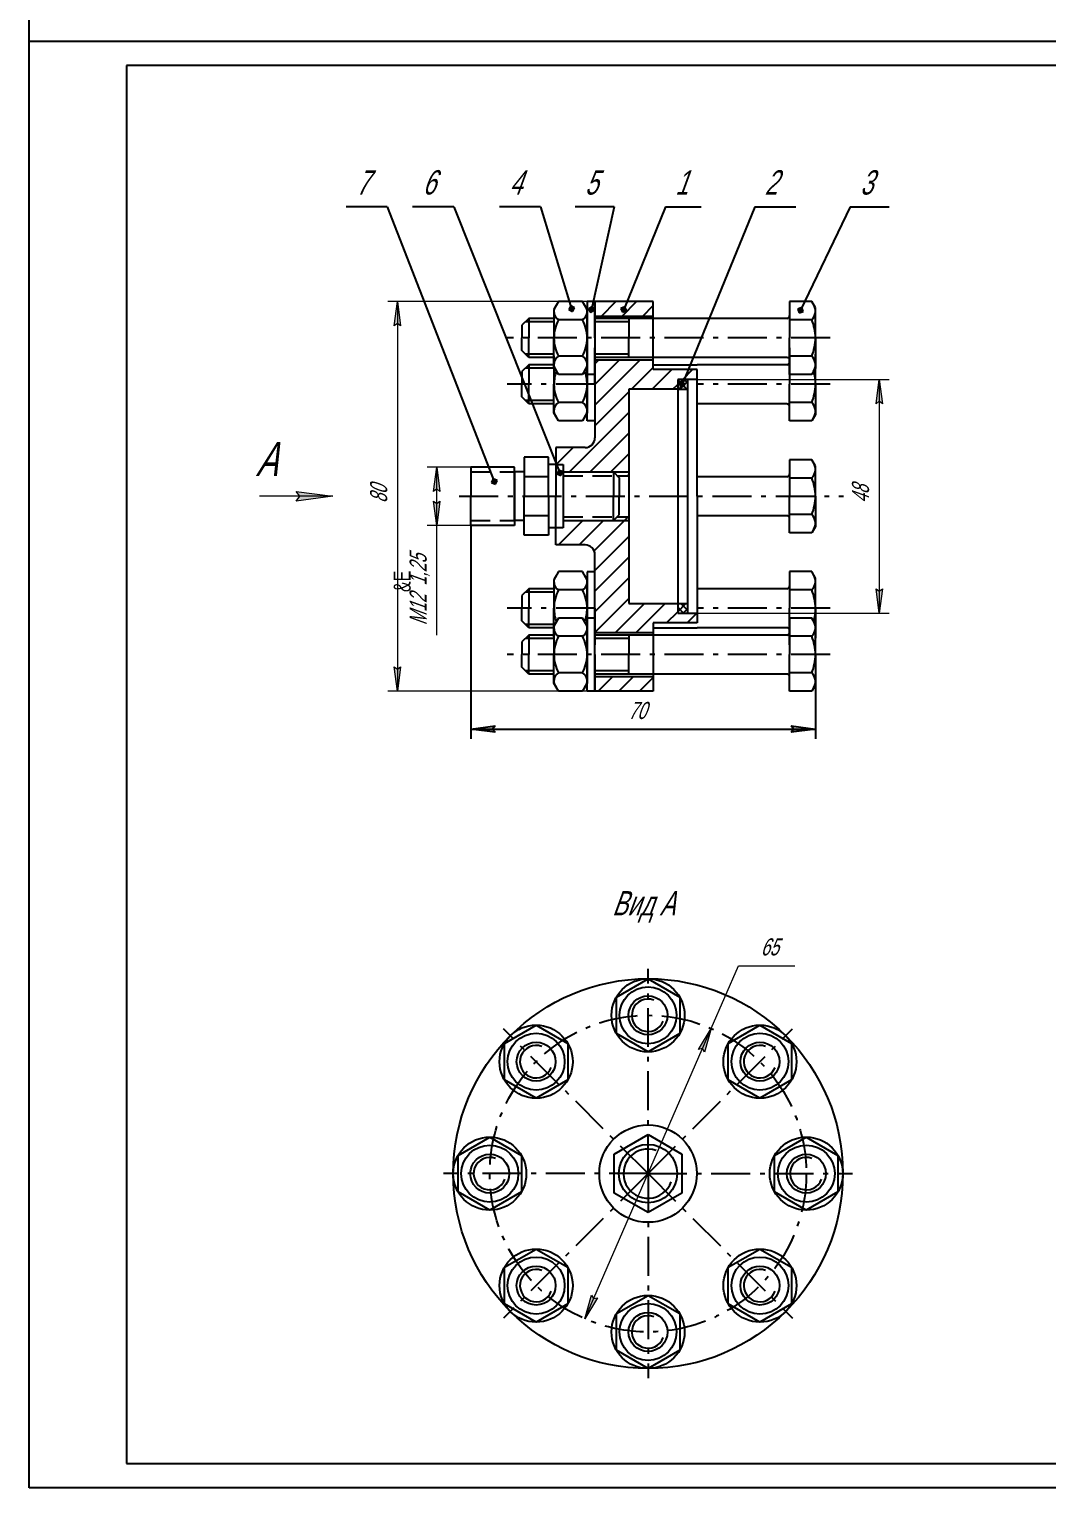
# Model space of a CAD drawing. Extents: x 0 to 841, y 0 to 594.
# Drawn here: x 0 to 209, y 0 to 299.4 of the extents above; entities that cross this region are included whole.
import ezdxf

# ---------------------------------------------------------------- set-up
doc = ezdxf.new("R2010")
doc.units = 0
doc.header["$MEASUREMENT"] = 0
for name, pattern in [('K5LT32768', [0]), ('K5LT_AXLED', [13, 8, -2, 1, -2]), ('K5LT_BASIC', [0]), ('K5LT_DASHED', [6, 4, -2]), ('K5LT_THIN', [0])]:
    doc.linetypes.add(name, pattern=pattern)
doc.layers.add('LAYER0VIEW0', color=7, linetype='Continuous')
doc.styles.add('K5_DIMSTYLE', font='win_eskd.shx', dxfattribs={"width": 0.7, "oblique": 15, "bigfont": 'b_eskd.shx'})
doc.styles.add('K5_TEXTSTYLE', font='win_eskd.shx', dxfattribs={"width": 0.7, "oblique": 15, "bigfont": 'b_eskd.shx'})
doc.styles.get("Standard").update_dxf_attribs({"font": 'cad2win.shx', "width": 0.8, "oblique": 15})
doc.dimstyles.new('K5_DIMSTYLE22', dxfattribs={"dimtxt": 3.5, "dimasz": 1, "dimexe": 2, "dimexo": 0, "dimgap": 1, "dimtad": 1, "dimtxsty": 'K5_DIMSTYLE', "dimblk1": 'K5_OUTSIDE', "dimblk2": 'K5_OUTSIDE', "dimsah": 1, "dimcen": 5, "dimdle": 5, "dimclrd": 7, "dimclre": 7, "dimclrt": 7, "dimadec": 0, "dimazin": 0, "dimtfac": 0.666, "dimtdec": 4, "dimtmove": 0, "dimatfit": 3, "dimfxl": 0, "dimtvp": 1, "dimtolj": 1, "dimtzin": 0, "dimarcsym": 0})

# ---------------------------------------------------------------- blocks, each defined once
blk = doc.blocks.new('*U93')
at = {"layer": 'LAYER0VIEW0', "color": 7, "linetype": 'K5LT_AXLED'}
for q in [(0, 42.01), (-42.01, 0), (0, -42.01), (42.01, 0)]:
    blk.add_line((0, 0), q, dxfattribs=at)
blk = doc.blocks.new('*U94')
at = {"layer": 'LAYER0VIEW0', "color": 7, "linetype": 'K5LT_AXLED'}
for q in [(-29.7, 29.7), (29.7, 29.7), (-29.7, -29.7), (29.7, -29.7)]:
    blk.add_line((0, 0), q, dxfattribs=at)
blk = doc.blocks.new('*D97')
at = {"layer": 'LAYER0VIEW0'}
for points in [[(0, 0), (5, 0.66), (4.5, 0)], [(5, -0.66), (4.5, 0), (0, 0)], [(70.8, 0), (65.8, 0.66), (66.3, 0)], [(65.8, -0.66), (70.8, 0), (66.3, 0)]]:
    blk.add_hatch(color=7, dxfattribs=at).paths.add_polyline_path(points)
at = {"layer": 'LAYER0VIEW0', "color": 7, "linetype": 'K5LT_THIN'}
for p, q in [((0, 41.79), (0, -2)), ((70.8, 15.29), (70.8, -2)), ((0, 0), (70.8, 0))]:
    blk.add_line(p, q, dxfattribs=at)
at = {"layer": 'LAYER0VIEW0', "color": 7, "linetype": 'K5LT32768'}
for p, q in [((0, 0), (5, 0.66)), ((5, -0.66), (0, 0)), ((5, 0.66), (4.5, 0)), ((4.5, 0), (5, -0.66)), ((66.3, 0), (65.8, 0.66)), ((65.8, 0.66), (70.8, 0)), ((70.8, 0), (65.8, -0.66)), ((65.8, -0.66), (66.3, 0))]:
    blk.add_line(p, q, dxfattribs=at)
at = {"layer": 'LAYER0VIEW0', "color": 7, "style": 'K5_TEXTSTYLE', "oblique": 20, "width": 0.7}
blk.add_text('70', height=3.5, dxfattribs=at).set_placement((32.34, 2.07))
blk = doc.blocks.new('K5_OUTSIDE')
for points in [[(0, 0), (-5, 0.66), (-4.5, 0)], [(-5, -0.66), (0, 0), (-4.5, 0)]]:
    blk.add_hatch(color=7).paths.add_polyline_path(points)
at = {"color": 7, "linetype": 'K5LT_THIN'}
for p, q in [((0, 0), (-7, 0)), ((0, 0), (-5, 0.66)), ((-5, 0.66), (-4.5, 0)), ((-4.5, 0), (-5, -0.66)), ((-5, -0.66), (0, 0))]:
    blk.add_line(p, q, dxfattribs=at)
blk = doc.blocks.new('*L102')
at = {"layer": 'LAYER0VIEW0', "color": 7, "linetype": 'K5LT_THIN'}
for p, q in [((-21.87, 56.1), (-30.3, 56.1)), ((-21.87, 56.1), (0.11, -0.28)), ((-0.11, 0.28), (-0.45, -0.5)), ((0, 0), (-0.17, -0.39)), ((0, 0), (-0.11, 0.28)), ((0.67, -0.06), (-0.11, 0.28)), ((-0.45, -0.5), (0.33, -0.84)), ((-0.17, -0.39), (0.22, -0.56)), ((0.39, -0.17), (0, 0)), ((0.22, -0.56), (0.39, -0.17)), ((0.33, -0.84), (0.67, -0.06))]:
    blk.add_line(p, q, dxfattribs=at)
at = {"layer": 'LAYER0VIEW0', "color": 7, "style": 'K5_TEXTSTYLE', "oblique": 20, "width": 0.7}
blk.add_text('7', height=5, dxfattribs=at).set_placement((-28.3, 58.64))
blk = doc.blocks.new('*L103')
at = {"layer": 'LAYER0VIEW0', "color": 7, "linetype": 'K5LT_THIN'}
for p, q in [((-21.68, 54.32), (-30.11, 54.32)), ((-21.68, 54.32), (0.11, -0.28)), ((-0.11, 0.28), (-0.45, -0.5)), ((0, 0), (-0.17, -0.39)), ((0, 0), (-0.11, 0.28)), ((0.67, -0.06), (-0.11, 0.28)), ((0.39, -0.17), (0, 0)), ((-0.45, -0.5), (0.33, -0.84)), ((-0.17, -0.39), (0.22, -0.56)), ((0.22, -0.56), (0.39, -0.17)), ((0.33, -0.84), (0.67, -0.06))]:
    blk.add_line(p, q, dxfattribs=at)
at = {"layer": 'LAYER0VIEW0', "color": 7, "style": 'K5_TEXTSTYLE', "oblique": 20, "width": 0.7}
blk.add_text('6', height=5, dxfattribs=at).set_placement((-28.11, 56.86))
blk = doc.blocks.new('*L104')
at = {"layer": 'LAYER0VIEW0', "color": 7, "linetype": 'K5LT_THIN'}
for p, q in [((-6.31, 20.61), (-14.74, 20.61)), ((-6.31, 20.61), (0.09, -0.29)), ((-0.09, 0.29), (-0.49, -0.46)), ((0, 0), (-0.2, -0.37)), ((0, 0), (-0.09, 0.29)), ((0.66, -0.11), (-0.09, 0.29)), ((0.37, -0.2), (0, 0)), ((-0.49, -0.46), (0.26, -0.86)), ((-0.2, -0.37), (0.18, -0.57)), ((0.18, -0.57), (0.37, -0.2)), ((0.26, -0.86), (0.66, -0.11))]:
    blk.add_line(p, q, dxfattribs=at)
at = {"layer": 'LAYER0VIEW0', "color": 7, "style": 'K5_TEXTSTYLE', "oblique": 20, "width": 0.7}
blk.add_text('4', height=5, dxfattribs=at).set_placement((-12.74, 23.15))
blk = doc.blocks.new('*L105')
at = {"layer": 'LAYER0VIEW0', "color": 7, "linetype": 'K5LT_THIN'}
for p, q in [((4.61, 20.77), (-3.42, 20.77)), ((4.61, 20.77), (-0.06, -0.29)), ((0.06, 0.29), (-0.65, -0.16)), ((0, 0), (-0.36, -0.23)), ((0, 0), (0.06, 0.29)), ((0.52, -0.42), (0.06, 0.29)), ((-0.65, -0.16), (-0.19, -0.88)), ((-0.36, -0.23), (-0.13, -0.59)), ((-0.19, -0.88), (0.52, -0.42)), ((-0.13, -0.59), (0.23, -0.36)), ((0.23, -0.36), (0, 0))]:
    blk.add_line(p, q, dxfattribs=at)
at = {"layer": 'LAYER0VIEW0', "color": 7, "style": 'K5_TEXTSTYLE', "oblique": 20, "width": 0.7}
blk.add_text('5', height=5, dxfattribs=at).set_placement((-1.42, 23.3))
blk = doc.blocks.new('*L106')
at = {"layer": 'LAYER0VIEW0', "color": 7, "linetype": 'K5LT_THIN'}
for p, q in [((8.45, 20.78), (-0.11, -0.28)), ((8.45, 20.78), (15.81, 20.78)), ((0.11, 0.28), (-0.67, -0.05)), ((0, 0), (-0.39, -0.16)), ((0, 0), (0.11, 0.28)), ((0.16, -0.39), (0, 0)), ((0.44, -0.5), (0.11, 0.28)), ((-0.67, -0.05), (-0.34, -0.83)), ((-0.39, -0.16), (-0.23, -0.56)), ((-0.34, -0.83), (0.44, -0.5)), ((-0.23, -0.56), (0.16, -0.39))]:
    blk.add_line(p, q, dxfattribs=at)
at = {"layer": 'LAYER0VIEW0', "color": 7, "style": 'K5_TEXTSTYLE', "oblique": 20, "width": 0.7}
blk.add_text('1', height=5, dxfattribs=at).set_placement((10.45, 23.32))
blk = doc.blocks.new('*L107')
at = {"layer": 'LAYER0VIEW0', "color": 7, "linetype": 'K5LT_THIN'}
for p, q in [((14.82, 36.18), (-0.11, -0.28)), ((14.82, 36.18), (23.24, 36.18)), ((0.11, 0.28), (-0.67, -0.05)), ((0, 0), (-0.39, -0.16)), ((0, 0), (0.11, 0.28)), ((0.16, -0.39), (0, 0)), ((0.44, -0.51), (0.11, 0.28)), ((-0.67, -0.05), (-0.34, -0.83)), ((-0.39, -0.16), (-0.23, -0.56)), ((-0.34, -0.83), (0.44, -0.51)), ((-0.23, -0.56), (0.16, -0.39))]:
    blk.add_line(p, q, dxfattribs=at)
at = {"layer": 'LAYER0VIEW0', "color": 7, "style": 'K5_TEXTSTYLE', "oblique": 20, "width": 0.7}
blk.add_text('2', height=5, dxfattribs=at).set_placement((16.82, 38.71))
blk = doc.blocks.new('*L108')
at = {"layer": 'LAYER0VIEW0', "color": 7, "linetype": 'K5LT_THIN'}
for p, q in [((10.08, 20.95), (-0.13, -0.27)), ((10.08, 20.95), (18.11, 20.95)), ((0.13, 0.27), (-0.67, -0.01)), ((0, 0), (-0.4, -0.14)), ((0, 0), (0.13, 0.27)), ((0.41, -0.53), (0.13, 0.27)), ((-0.67, -0.01), (-0.39, -0.81)), ((-0.4, -0.14), (-0.26, -0.54)), ((-0.39, -0.81), (0.41, -0.53)), ((-0.26, -0.54), (0.14, -0.4)), ((0.14, -0.4), (0, 0))]:
    blk.add_line(p, q, dxfattribs=at)
at = {"layer": 'LAYER0VIEW0', "color": 7, "style": 'K5_TEXTSTYLE', "oblique": 20, "width": 0.7}
blk.add_text('3', height=5, dxfattribs=at).set_placement((12.08, 23.49))
blk = doc.blocks.new('*U153')
at = {"layer": 'LAYER0VIEW0', "color": 5, "linetype": 'K5LT_BASIC'}
for p, q in [((-3.77, 7.51), (-8.3, 7.51)), ((-8.3, 7.51), (-8.3, 0)), ((-3, 6.18), (-3.77, 7.51)), ((-3, 0), (-3, 6.18)), ((-61.9, 4), (-63.3, 2.6)), ((-61.9, 4), (-61.9, 0)), ((-56.7, 4), (-61.9, 4)), ((-8.9, 4), (-48.3, 4)), ((-41.3, 4), (-41.3, 0)), ((-3.77, 3.75), (-8.3, 3.75)), ((-63.3, 2.6), (-63.3, 0)), ((-63.3, -2.6), (-63.3, 0)), ((-61.9, -4), (-61.9, 0)), ((-41.3, -4), (-41.3, 0)), ((-8.3, -7.51), (-8.3, 0)), ((-3, 0), (-3, -6.18)), ((-61.9, -4), (-63.3, -2.6)), ((-56.7, -4), (-61.9, -4)), ((-8.9, -4), (-48.3, -4)), ((-3.77, -3.75), (-8.3, -3.75)), ((-3.77, -7.51), (-8.3, -7.51)), ((-3, -6.18), (-3.77, -7.51))]:
    blk.add_line(p, q, dxfattribs=at)
at = {"layer": 'LAYER0VIEW0', "color": 7, "linetype": 'K5LT_THIN'}
for p, q in [((-56.7, 3.32), (-62.58, 3.32)), ((-41.3, 3.32), (-48.3, 3.32)), ((-56.7, -3.32), (-62.58, -3.32)), ((-41.3, -3.32), (-48.3, -3.32))]:
    blk.add_line(p, q, dxfattribs=at)
at = {"layer": 'LAYER0VIEW0', "color": 7, "linetype": 'K5LT_AXLED'}
blk.add_line((0, 0), (-66.3, 0), dxfattribs=at)
at = {"layer": 'LAYER0VIEW0', "color": 5, "linetype": 'K5LT_BASIC'}
for centre, radius, start, end in [((-5.43, 5.53), 2.43, 313.0482, 32.769), ((-8.9, 4.6), 0.6, 270, 0), ((-12.55, 0), 9.55, 0, 23.1373), ((-12.55, 0), 9.55, 336.8627, 0), ((-8.9, -4.6), 0.6, 0, 90), ((-5.43, -5.53), 2.43, 327.231, 46.9518)]:
    blk.add_arc(centre, radius, start, end, dxfattribs=at)
blk = doc.blocks.new('*U154')
at = {"layer": 'LAYER0VIEW0', "color": 5, "linetype": 'K5LT_BASIC'}
for p, q in [((0, 7.5), (-1.6, 7.5)), ((-1.6, 7.5), (-1.6, 0)), ((0, 0), (0, 7.5)), ((-1.6, -7.5), (-1.6, 0)), ((0, 0), (0, -7.5)), ((0, -7.5), (-1.6, -7.5))]:
    blk.add_line(p, q, dxfattribs=at)
blk = doc.blocks.new('*U155')
at = {"layer": 'LAYER0VIEW0', "color": 5, "linetype": 'K5LT_BASIC'}
for p, q in [((-5.84, 7.51), (-6.8, 5.85)), ((-0.96, 7.51), (-5.84, 7.51)), ((0, 5.85), (-0.96, 7.51)), ((-6.8, 5.85), (-6.8, 0)), ((-0.96, 3.75), (-5.84, 3.75)), ((0, 0), (0, 5.85)), ((0, 0), (0, -5.85)), ((-6.8, -5.85), (-6.8, 0)), ((-5.84, -7.51), (-6.8, -5.85)), ((-0.96, -3.75), (-5.84, -3.75)), ((0, -5.85), (-0.96, -7.51)), ((-0.96, -7.51), (-5.84, -7.51))]:
    blk.add_line(p, q, dxfattribs=at)
for centre, radius, start, end in [((-4.92, 5.41), 1.89, 137.7836, 240.7756), ((-1.88, 5.41), 1.89, 299.2244, 42.2164), ((1.04, 0), 7.84, 151.4211, 180), ((-7.84, 0), 7.84, 0, 28.5789), ((1.04, 0), 7.84, 180, 208.5789), ((-7.84, 0), 7.84, 331.4211, 0), ((-4.92, -5.41), 1.89, 119.2244, 222.2164), ((-1.88, -5.41), 1.89, 317.7836, 60.7756)]:
    blk.add_arc(centre, radius, start, end, dxfattribs=at)
blk = doc.blocks.new('*U156')
at = {"layer": 'LAYER0VIEW0', "color": 5, "linetype": 'K5LT_BASIC'}
for p, q in [((0, 0), (6.5, 3.75)), ((6.5, 3.75), (13, 0)), ((0, -7.51), (0, 0)), ((13, 0), (13, -7.51)), ((6.5, -11.26), (0, -7.51)), ((13, -7.51), (6.5, -11.26))]:
    blk.add_line(p, q, dxfattribs=at)
blk.add_circle((6.5, -3.75), 5.85, dxfattribs=at)
blk = doc.blocks.new('*U157')
at = {"layer": 'LAYER0VIEW0', "color": 5, "linetype": 'K5LT_BASIC'}
blk.add_circle((0, 0), 4, dxfattribs=at)
at = {"layer": 'LAYER0VIEW0', "color": 7, "linetype": 'K5LT_THIN'}
blk.add_arc((0, 0), 3.33, 69.3968, 339.3968, dxfattribs=at)
blk = doc.blocks.new('*U158')
at = {"layer": 'LAYER0VIEW0', "color": 5, "linetype": 'K5LT_BASIC'}
for p, q in [((0, 0), (6.5, 3.75)), ((6.5, 3.75), (13, 0)), ((0, -7.51), (0, 0)), ((13, 0), (13, -7.51)), ((6.5, -11.26), (0, -7.51)), ((13, -7.51), (6.5, -11.26))]:
    blk.add_line(p, q, dxfattribs=at)
blk.add_circle((6.5, -3.75), 5.85, dxfattribs=at)
blk = doc.blocks.new('*U159')
at = {"layer": 'LAYER0VIEW0', "color": 5, "linetype": 'K5LT_BASIC'}
blk.add_circle((0, 0), 4, dxfattribs=at)
at = {"layer": 'LAYER0VIEW0', "color": 7, "linetype": 'K5LT_THIN'}
blk.add_arc((0, 0), 3.33, 69.3968, 339.3968, dxfattribs=at)
blk = doc.blocks.new('*U160')
at = {"layer": 'LAYER0VIEW0', "color": 5, "linetype": 'K5LT_BASIC'}
for p, q in [((0, 0), (6.5, 3.75)), ((6.5, 3.75), (13, 0)), ((0, -7.51), (0, 0)), ((13, 0), (13, -7.51)), ((6.5, -11.26), (0, -7.51)), ((13, -7.51), (6.5, -11.26))]:
    blk.add_line(p, q, dxfattribs=at)
blk.add_circle((6.5, -3.75), 5.85, dxfattribs=at)
blk = doc.blocks.new('*U161')
at = {"layer": 'LAYER0VIEW0', "color": 5, "linetype": 'K5LT_BASIC'}
blk.add_circle((0, 0), 4, dxfattribs=at)
at = {"layer": 'LAYER0VIEW0', "color": 7, "linetype": 'K5LT_THIN'}
blk.add_arc((0, 0), 3.33, 69.3968, 339.3968, dxfattribs=at)
blk = doc.blocks.new('*U162')
at = {"layer": 'LAYER0VIEW0', "color": 5, "linetype": 'K5LT_BASIC'}
for p, q in [((0, 0), (6.5, 3.75)), ((6.5, 3.75), (13, 0)), ((0, -7.51), (0, 0)), ((13, 0), (13, -7.51)), ((6.5, -11.26), (0, -7.51)), ((13, -7.51), (6.5, -11.26))]:
    blk.add_line(p, q, dxfattribs=at)
blk.add_circle((6.5, -3.75), 5.85, dxfattribs=at)
blk = doc.blocks.new('*U163')
at = {"layer": 'LAYER0VIEW0', "color": 5, "linetype": 'K5LT_BASIC'}
blk.add_circle((0, 0), 4, dxfattribs=at)
at = {"layer": 'LAYER0VIEW0', "color": 7, "linetype": 'K5LT_THIN'}
blk.add_arc((0, 0), 3.33, 69.3968, 339.3968, dxfattribs=at)
blk = doc.blocks.new('*U164')
at = {"layer": 'LAYER0VIEW0', "color": 5, "linetype": 'K5LT_BASIC'}
for p, q in [((0, 0), (6.5, 3.75)), ((6.5, 3.75), (13, 0)), ((0, -7.51), (0, 0)), ((13, 0), (13, -7.51)), ((6.5, -11.26), (0, -7.51)), ((13, -7.51), (6.5, -11.26))]:
    blk.add_line(p, q, dxfattribs=at)
blk.add_circle((6.5, -3.75), 5.85, dxfattribs=at)
blk = doc.blocks.new('*U165')
at = {"layer": 'LAYER0VIEW0', "color": 5, "linetype": 'K5LT_BASIC'}
blk.add_circle((0, 0), 4, dxfattribs=at)
at = {"layer": 'LAYER0VIEW0', "color": 7, "linetype": 'K5LT_THIN'}
blk.add_arc((0, 0), 3.33, 69.3968, 339.3968, dxfattribs=at)
blk = doc.blocks.new('*U166')
at = {"layer": 'LAYER0VIEW0', "color": 5, "linetype": 'K5LT_BASIC'}
for p, q in [((0, 0), (6.5, 3.75)), ((6.5, 3.75), (13, 0)), ((0, -7.51), (0, 0)), ((13, 0), (13, -7.51)), ((6.5, -11.26), (0, -7.51)), ((13, -7.51), (6.5, -11.26))]:
    blk.add_line(p, q, dxfattribs=at)
blk.add_circle((6.5, -3.75), 5.85, dxfattribs=at)
blk = doc.blocks.new('*U167')
at = {"layer": 'LAYER0VIEW0', "color": 5, "linetype": 'K5LT_BASIC'}
blk.add_circle((0, 0), 4, dxfattribs=at)
at = {"layer": 'LAYER0VIEW0', "color": 7, "linetype": 'K5LT_THIN'}
blk.add_arc((0, 0), 3.33, 69.3968, 339.3968, dxfattribs=at)
blk = doc.blocks.new('*U168')
at = {"layer": 'LAYER0VIEW0', "color": 5, "linetype": 'K5LT_BASIC'}
for p, q in [((0, 0), (6.5, 3.75)), ((6.5, 3.75), (13, 0)), ((0, -7.51), (0, 0)), ((13, 0), (13, -7.51)), ((6.5, -11.26), (0, -7.51)), ((13, -7.51), (6.5, -11.26))]:
    blk.add_line(p, q, dxfattribs=at)
blk.add_circle((6.5, -3.75), 5.85, dxfattribs=at)
blk = doc.blocks.new('*U169')
at = {"layer": 'LAYER0VIEW0', "color": 5, "linetype": 'K5LT_BASIC'}
blk.add_circle((0, 0), 4, dxfattribs=at)
at = {"layer": 'LAYER0VIEW0', "color": 7, "linetype": 'K5LT_THIN'}
blk.add_arc((0, 0), 3.33, 69.3968, 339.3968, dxfattribs=at)
blk = doc.blocks.new('*U170')
at = {"layer": 'LAYER0VIEW0', "color": 5, "linetype": 'K5LT_BASIC'}
for p, q in [((0, 0), (6.5, 3.75)), ((6.5, 3.75), (13, 0)), ((0, -7.51), (0, 0)), ((13, 0), (13, -7.51)), ((6.5, -11.26), (0, -7.51)), ((13, -7.51), (6.5, -11.26))]:
    blk.add_line(p, q, dxfattribs=at)
blk.add_circle((6.5, -3.75), 5.85, dxfattribs=at)
blk = doc.blocks.new('*U171')
at = {"layer": 'LAYER0VIEW0', "color": 5, "linetype": 'K5LT_BASIC'}
blk.add_circle((0, 0), 4, dxfattribs=at)
at = {"layer": 'LAYER0VIEW0', "color": 7, "linetype": 'K5LT_THIN'}
blk.add_arc((0, 0), 3.33, 69.3968, 339.3968, dxfattribs=at)
blk = doc.blocks.new('*U172')
at = {"layer": 'LAYER0VIEW0', "color": 5, "linetype": 'K5LT_BASIC'}
for p, q in [((-3.77, 7.51), (-8.3, 7.51)), ((-8.3, 7.51), (-8.3, 0)), ((-3, 6.18), (-3.77, 7.51)), ((-3, 0), (-3, 6.18)), ((-61.9, 4), (-63.3, 2.6)), ((-61.9, 4), (-61.9, 0)), ((-56.7, 4), (-61.9, 4)), ((-8.9, 4), (-48.3, 4)), ((-41.3, 4), (-41.3, 0)), ((-3.77, 3.75), (-8.3, 3.75)), ((-63.3, 2.6), (-63.3, 0)), ((-63.3, -2.6), (-63.3, 0)), ((-61.9, -4), (-61.9, 0)), ((-41.3, -4), (-41.3, 0)), ((-8.3, -7.51), (-8.3, 0)), ((-3, 0), (-3, -6.18)), ((-61.9, -4), (-63.3, -2.6)), ((-56.7, -4), (-61.9, -4)), ((-8.9, -4), (-48.3, -4)), ((-3.77, -3.75), (-8.3, -3.75)), ((-3.77, -7.51), (-8.3, -7.51)), ((-3, -6.18), (-3.77, -7.51))]:
    blk.add_line(p, q, dxfattribs=at)
at = {"layer": 'LAYER0VIEW0', "color": 7, "linetype": 'K5LT_THIN'}
for p, q in [((-56.7, 3.32), (-62.58, 3.32)), ((-41.3, 3.32), (-48.3, 3.32)), ((-56.7, -3.32), (-62.58, -3.32)), ((-41.3, -3.32), (-48.3, -3.32))]:
    blk.add_line(p, q, dxfattribs=at)
at = {"layer": 'LAYER0VIEW0', "color": 7, "linetype": 'K5LT_AXLED'}
blk.add_line((0, 0), (-66.3, 0), dxfattribs=at)
at = {"layer": 'LAYER0VIEW0', "color": 5, "linetype": 'K5LT_BASIC'}
for centre, radius, start, end in [((-5.43, 5.53), 2.43, 313.0482, 32.769), ((-8.9, 4.6), 0.6, 270, 0), ((-12.55, 0), 9.55, 0, 23.1373), ((-12.55, 0), 9.55, 336.8627, 0), ((-8.9, -4.6), 0.6, 0, 90), ((-5.43, -5.53), 2.43, 327.231, 46.9518)]:
    blk.add_arc(centre, radius, start, end, dxfattribs=at)
blk = doc.blocks.new('*U173')
at = {"layer": 'LAYER0VIEW0', "color": 5, "linetype": 'K5LT_BASIC'}
for p, q in [((-5.84, 7.51), (-6.8, 5.85)), ((-0.96, 7.51), (-5.84, 7.51)), ((0, 5.85), (-0.96, 7.51)), ((-6.8, 5.85), (-6.8, 0)), ((-0.96, 3.75), (-5.84, 3.75)), ((0, 0), (0, 5.85)), ((0, 0), (0, -5.85)), ((-6.8, -5.85), (-6.8, 0)), ((-5.84, -7.51), (-6.8, -5.85)), ((-0.96, -3.75), (-5.84, -3.75)), ((0, -5.85), (-0.96, -7.51)), ((-0.96, -7.51), (-5.84, -7.51))]:
    blk.add_line(p, q, dxfattribs=at)
for centre, radius, start, end in [((-4.92, 5.41), 1.89, 137.7836, 240.7756), ((-1.88, 5.41), 1.89, 299.2244, 42.2164), ((1.04, 0), 7.84, 151.4211, 180), ((-7.84, 0), 7.84, 0, 28.5789), ((1.04, 0), 7.84, 180, 208.5789), ((-7.84, 0), 7.84, 331.4211, 0), ((-4.92, -5.41), 1.89, 119.2244, 222.2164), ((-1.88, -5.41), 1.89, 317.7836, 60.7756)]:
    blk.add_arc(centre, radius, start, end, dxfattribs=at)
blk = doc.blocks.new('*U174')
at = {"layer": 'LAYER0VIEW0', "color": 5, "linetype": 'K5LT_BASIC'}
for p, q in [((0, 7.5), (-1.6, 7.5)), ((-1.6, 7.5), (-1.6, 0)), ((0, 0), (0, 7.5)), ((-1.6, -7.5), (-1.6, 0)), ((0, 0), (0, -7.5)), ((0, -7.5), (-1.6, -7.5))]:
    blk.add_line(p, q, dxfattribs=at)
blk = doc.blocks.new('*U175')
at = {"layer": 'LAYER0VIEW0', "color": 5, "linetype": 'K5LT_BASIC'}
for p, q in [((-6.8, 5.85), (-6.8, 0)), ((0, 0), (0, 5.85)), ((0, 0), (0, -5.85)), ((-6.8, -5.85), (-6.8, 0)), ((-5.84, -7.51), (-6.8, -5.85)), ((-0.96, -3.75), (-5.84, -3.75)), ((0, -5.85), (-0.96, -7.51)), ((-0.96, -7.51), (-5.84, -7.51))]:
    blk.add_line(p, q, dxfattribs=at)
for centre, radius, start, end in [((1.04, 0), 7.84, 159.2111, 180), ((1.04, 0), 7.84, 180, 208.5789), ((-7.84, 0), 7.84, 331.4211, 0), ((-7.84, 0), 7.84, 0, 20.7889), ((-4.92, -5.41), 1.89, 119.2244, 222.2164), ((-1.88, -5.41), 1.89, 317.7836, 60.7756)]:
    blk.add_arc(centre, radius, start, end, dxfattribs=at)
blk = doc.blocks.new('*U176')
at = {"layer": 'LAYER0VIEW0', "color": 5, "linetype": 'K5LT_BASIC'}
for p, q in [((0, 8), (-1.4, 6.6)), ((-1.4, 6.6), (-1.4, 4)), ((0, 8), (0, 4)), ((5.2, 8), (0, 8)), ((-1.4, 1.4), (-1.4, 4)), ((0, 0), (0, 4)), ((0, 0), (-1.4, 1.4)), ((5.2, 0), (0, 0))]:
    blk.add_line(p, q, dxfattribs=at)
at = {"layer": 'LAYER0VIEW0', "color": 7, "linetype": 'K5LT_THIN'}
for p, q in [((5.2, 7.32), (-0.68, 7.32)), ((5.2, 0.68), (-0.68, 0.68))]:
    blk.add_line(p, q, dxfattribs=at)
at = {"layer": 'LAYER0VIEW0', "color": 7, "linetype": 'K5LT_AXLED'}
blk.add_line((13.6, 4), (-4.4, 4), dxfattribs=at)
blk = doc.blocks.new('*U177')
at = {"layer": 'LAYER0VIEW0', "color": 5, "linetype": 'K5LT_BASIC'}
for p, q in [((-1.6, 7.5), (-1.6, 0)), ((0, 0), (0, 7.5)), ((-1.6, -7.5), (-1.6, 0)), ((0, 0), (0, -7.5)), ((0, -7.5), (-1.6, -7.5))]:
    blk.add_line(p, q, dxfattribs=at)
blk = doc.blocks.new('*U178')
at = {"layer": 'LAYER0VIEW0', "color": 5, "linetype": 'K5LT_BASIC'}
for p, q in [((0, 0), (-1.4, -1.4)), ((0, 0), (0, -4)), ((5.2, 0), (0, 0)), ((-1.4, -1.4), (-1.4, -4)), ((-1.4, -6.6), (-1.4, -4)), ((0, -8), (0, -4)), ((0, -8), (-1.4, -6.6)), ((5.2, -8), (0, -8))]:
    blk.add_line(p, q, dxfattribs=at)
at = {"layer": 'LAYER0VIEW0', "color": 7, "linetype": 'K5LT_THIN'}
for p, q in [((5.2, -0.68), (-0.68, -0.68)), ((5.2, -7.32), (-0.68, -7.32))]:
    blk.add_line(p, q, dxfattribs=at)
at = {"layer": 'LAYER0VIEW0', "color": 7, "linetype": 'K5LT_AXLED'}
blk.add_line((13.6, -4), (-4.4, -4), dxfattribs=at)
blk = doc.blocks.new('*U179')
at = {"layer": 'LAYER0VIEW0', "color": 5, "linetype": 'K5LT_BASIC'}
for p, q in [((-5.84, 7.51), (-6.8, 5.85)), ((-0.96, 7.51), (-5.84, 7.51)), ((0, 5.85), (-0.96, 7.51)), ((-6.8, 5.85), (-6.8, 0)), ((-0.96, 3.75), (-5.84, 3.75)), ((0, 0), (0, 5.85)), ((0, 0), (0, -5.85)), ((-6.8, -5.85), (-6.8, 0))]:
    blk.add_line(p, q, dxfattribs=at)
for centre, radius, start, end in [((-4.92, 5.41), 1.89, 137.7836, 240.7756), ((-1.88, 5.41), 1.89, 299.2244, 42.2164), ((1.04, 0), 7.84, 151.4211, 180), ((-7.84, 0), 7.84, 0, 28.5789), ((1.04, 0), 7.84, 180, 200.7889), ((-7.84, 0), 7.84, 339.2111, 0)]:
    blk.add_arc(centre, radius, start, end, dxfattribs=at)
blk = doc.blocks.new('*U180')
at = {"layer": 'LAYER0VIEW0', "color": 5, "linetype": 'K5LT_BASIC'}
for p, q in [((0, 7.5), (-1.6, 7.5)), ((-1.6, 7.5), (-1.6, 0)), ((0, 0), (0, 7.5)), ((-1.6, -7.5), (-1.6, 0)), ((0, 0), (0, -7.5))]:
    blk.add_line(p, q, dxfattribs=at)
blk = doc.blocks.new('*U181')
at = {"layer": 'LAYER0VIEW0', "color": 5, "linetype": 'K5LT_BASIC'}
blk.add_circle((0, 0), 6, dxfattribs=at)
at = {"layer": 'LAYER0VIEW0', "color": 7, "linetype": 'K5LT_THIN'}
blk.add_arc((0, 0), 5.05, 70.9046, 340.9046, dxfattribs=at)
blk = doc.blocks.new('*U182')
at = {"layer": 'LAYER0VIEW0', "color": 5, "linetype": 'K5LT_BASIC'}
for p, q in [((-0.77, 7.51), (-5.3, 7.51)), ((-5.3, 7.51), (-5.3, 0)), ((0, 6.18), (-0.77, 7.51)), ((0, 0), (0, 6.18)), ((-5.9, 4), (-24.3, 4)), ((-0.77, 3.75), (-5.3, 3.75)), ((-5.3, -7.51), (-5.3, 0)), ((0, 0), (0, -6.18)), ((-5.9, -4), (-24.3, -4)), ((-0.77, -3.75), (-5.3, -3.75)), ((-0.77, -7.51), (-5.3, -7.51)), ((0, -6.18), (-0.77, -7.51))]:
    blk.add_line(p, q, dxfattribs=at)
for centre, radius, start, end in [((-2.43, 5.53), 2.43, 313.0482, 32.769), ((-5.9, 4.6), 0.6, 270, 0), ((-9.55, 0), 9.55, 0, 23.1373), ((-9.55, 0), 9.55, 336.8627, 0), ((-5.9, -4.6), 0.6, 0, 90), ((-2.43, -5.53), 2.43, 327.231, 46.9518)]:
    blk.add_arc(centre, radius, start, end, dxfattribs=at)
blk = doc.blocks.new('*U183')
at = {"layer": 'LAYER0VIEW0', "color": 5, "linetype": 'K5LT_BASIC'}
for p, q in [((-8.3, 7.51), (-8.3, 0)), ((-3.38, 6.84), (-3.38, 6.84)), ((-3, 0), (-3, 6.18)), ((-8.9, 4), (-27.3, 4)), ((-8.3, -7.51), (-8.3, 0)), ((-3, 0), (-3, -6.18)), ((-8.9, -4), (-27.3, -4)), ((-3.77, -3.75), (-8.3, -3.75)), ((-3.77, -7.51), (-8.3, -7.51)), ((-3, -6.18), (-3.77, -7.51))]:
    blk.add_line(p, q, dxfattribs=at)
at = {"layer": 'LAYER0VIEW0', "color": 7, "linetype": 'K5LT_AXLED'}
blk.add_line((0, 0), (-27.3, 0), dxfattribs=at)
at = {"layer": 'LAYER0VIEW0', "color": 5, "linetype": 'K5LT_BASIC'}
for centre, radius, start, end in [((-5.43, 5.53), 2.43, 32.7469, 32.769), ((-8.9, 4.6), 0.6, 270, 0), ((-5.43, 5.53), 2.43, 357.5767, 2.4233), ((-12.55, 0), 9.55, 336.8627, 0), ((-12.55, 0), 9.55, 0, 16.2941), ((-8.9, -4.6), 0.6, 0, 90), ((-5.43, -5.53), 2.43, 327.231, 46.9518)]:
    blk.add_arc(centre, radius, start, end, dxfattribs=at)
blk = doc.blocks.new('*U184')
at = {"layer": 'LAYER0VIEW0', "color": 5, "linetype": 'K5LT_BASIC'}
for p, q in [((-3.77, 7.51), (-8.3, 7.51)), ((-8.3, 7.51), (-8.3, 0)), ((-3, 6.18), (-3.77, 7.51)), ((-3, 0), (-3, 6.18)), ((-8.9, 4), (-27.3, 4)), ((-3.77, 3.75), (-8.3, 3.75)), ((-8.3, -7.51), (-8.3, 0)), ((-3, 0), (-3, -6.18)), ((-8.9, -4), (-27.3, -4)), ((-3.38, -6.84), (-3.38, -6.84))]:
    blk.add_line(p, q, dxfattribs=at)
at = {"layer": 'LAYER0VIEW0', "color": 7, "linetype": 'K5LT_AXLED'}
blk.add_line((0, 0), (-27.3, 0), dxfattribs=at)
at = {"layer": 'LAYER0VIEW0', "color": 5, "linetype": 'K5LT_BASIC'}
for centre, radius, start, end in [((-5.43, 5.53), 2.43, 313.0482, 32.769), ((-8.9, 4.6), 0.6, 270, 0), ((-12.55, 0), 9.55, 0, 23.1373), ((-12.55, 0), 9.55, 343.7059, 0), ((-8.9, -4.6), 0.6, 0, 90), ((-5.43, -5.53), 2.43, 357.5767, 2.4233), ((-5.43, -5.53), 2.43, 327.231, 327.2531)]:
    blk.add_arc(centre, radius, start, end, dxfattribs=at)
blk = doc.blocks.new('*S197')
at = {"layer": 'LAYER0VIEW0', "color": 7, "linetype": 'K5LT_THIN'}
for p, q in [((0, 0), (0, 594)), ((841, 0), (0, 0))]:
    blk.add_line(p, q, dxfattribs=at)

msp = doc.modelspace()

# ---------------------------------------------------------------- hatches: boundary and pattern name
at = {"layer": 'LAYER0VIEW0', "lineweight": 0}
for points in [[(75.636, 239.055), (75.636, 243.555), (74.978, 238.555)], [(76.295, 238.555), (75.636, 243.555), (75.636, 239.055)], [(174.591, 223.055), (174.591, 227.555), (173.932, 222.555)], [(175.249, 222.555), (174.591, 227.555), (174.591, 223.055)], [(83.707, 205.055), (83.707, 209.555), (83.048, 204.555)], [(84.365, 204.555), (83.707, 209.555), (83.707, 205.055)], [(62.337, 203.555), (55.587, 203.555), (54.837, 204.542)], [(54.837, 202.567), (62.337, 203.555), (55.587, 203.555)], [(83.707, 197.555), (83.707, 202.055), (83.048, 202.555)], [(83.707, 197.555), (84.365, 202.555), (83.707, 202.055)], [(174.591, 179.555), (174.591, 184.055), (173.932, 184.555)], [(174.591, 179.555), (175.249, 184.555), (174.591, 184.055)], [(75.636, 163.555), (75.636, 168.055), (74.978, 168.555)], [(75.636, 163.555), (76.295, 168.555), (75.636, 168.055)], [(138.289, 90.169), (140.087, 94.294), (137.485, 89.974)], [(138.692, 89.447), (140.087, 94.294), (138.289, 90.169)], [(114.108, 34.711), (115.906, 38.836), (115.503, 39.558)], [(114.108, 34.711), (116.71, 39.031), (115.906, 38.836)]]:
    msp.add_hatch(color=7, dxfattribs=at).paths.add_polyline_path(points)
at = {"layer": 'LAYER0VIEW0'}
h = msp.add_hatch(dxfattribs=at)
h.set_pattern_fill('МЕТАЛЛ', color=256, style=0, pattern_type=0)
h.set_pattern_definition([(45, (0, 0), (-2.12132, 2.12132), [])])
h.paths.add_polyline_path([(116.184, 240.555), (128.184, 240.555), (128.184, 243.555), (116.184, 243.555)])
edge = h.paths.add_edge_path()
edge.add_line((123.184, 225.555), (133.184, 225.555))
edge.add_line((133.184, 225.555), (133.184, 227.555))
edge.add_line((133.184, 227.555), (137.184, 227.555))
edge.add_line((137.184, 227.555), (137.184, 229.555))
edge.add_line((137.184, 229.555), (128.184, 229.555))
edge.add_line((128.184, 229.555), (128.184, 231.555))
edge.add_line((128.184, 231.555), (116.184, 231.555))
edge.add_line((116.184, 231.555), (116.184, 226.536))
edge.add_line((116.184, 226.536), (116.184, 219.036))
edge.add_line((116.184, 219.036), (116.184, 215.555))
edge.add_arc((114.184, 215.555), 2, 270, 360, ccw=False)
edge.add_line((114.184, 213.555), (108.184, 213.555))
edge.add_line((108.184, 213.555), (108.184, 210.055))
edge.add_line((108.184, 210.055), (109.684, 210.055))
edge.add_line((109.684, 210.055), (109.684, 208.555))
edge.add_line((109.684, 208.555), (119.984, 208.555))
edge.add_line((119.984, 208.555), (120.794, 207.745))
edge.add_line((120.794, 207.745), (123.184, 207.745))
edge.add_line((123.184, 207.745), (123.184, 225.555))
edge = h.paths.add_edge_path()
edge.add_arc((114.184, 191.555), 2, 360, 450, ccw=False)
edge.add_line((116.184, 191.555), (116.184, 188.074))
edge.add_line((116.184, 188.074), (116.184, 180.574))
edge.add_line((116.184, 180.574), (116.184, 178.555))
edge.add_line((116.184, 178.555), (116.184, 175.555))
edge.add_line((116.184, 175.555), (128.184, 175.555))
edge.add_line((128.184, 175.555), (128.184, 177.555))
edge.add_line((128.184, 177.555), (137.184, 177.555))
edge.add_line((137.184, 177.555), (137.184, 179.555))
edge.add_line((137.184, 179.555), (133.184, 179.555))
edge.add_line((133.184, 179.555), (133.184, 181.555))
edge.add_line((133.184, 181.555), (123.184, 181.555))
edge.add_line((123.184, 181.555), (123.184, 199.365))
edge.add_line((123.184, 199.365), (120.794, 199.365))
edge.add_line((120.794, 199.365), (119.984, 198.555))
edge.add_line((119.984, 198.555), (109.684, 198.555))
edge.add_line((109.684, 198.555), (109.684, 197.055))
edge.add_line((109.684, 197.055), (108.184, 197.055))
edge.add_line((108.184, 197.055), (108.184, 193.555))
edge.add_line((108.184, 193.555), (114.184, 193.555))
h.paths.add_polyline_path([(116.184, 163.555), (128.184, 163.555), (128.184, 166.555), (116.184, 166.555)])
h = msp.add_hatch(dxfattribs=at)
h.set_pattern_fill('НЕМЕТАЛЛ', color=256, style=0, pattern_type=0)
h.set_pattern_definition([(45, (0, 0), (-0.7071068, 0.7071068), []), (135, (0, 0), (-0.7071068, -0.7071068), [])])
h.paths.add_polyline_path([(133.184, 225.555), (135.184, 225.555), (135.184, 227.555), (133.184, 227.555)])
h.paths.add_polyline_path([(133.184, 181.555), (133.184, 179.555), (135.184, 179.555), (135.184, 181.555)])

# ---------------------------------------------------------------- linework, layer by layer
at = {"layer": 'LAYER0VIEW0', "color": 7, "linetype": 'K5LT_THIN'}
msp.add_line((0, 297), (841, 297), dxfattribs=at)
at = {"layer": 'LAYER0VIEW0', "color": 5, "linetype": 'K5LT_BASIC'}
for p, q in [((20, 292), (20, 5)), ((415.5, 292), (20, 292)), ((128.184, 243.555), (116.184, 243.555)), ((116.184, 243.555), (116.184, 215.555)), ((128.184, 229.555), (128.184, 243.555)), ((116.184, 240.555), (128.184, 240.555)), ((116.184, 231.555), (128.184, 231.555)), ((128.184, 230.536), (137.184, 230.536)), ((137.184, 229.555), (128.184, 229.555)), ((137.184, 203.555), (137.184, 229.555)), ((133.184, 225.555), (123.184, 225.555)), ((123.184, 225.555), (123.184, 181.555)), ((137.184, 227.555), (133.184, 227.555)), ((133.184, 227.555), (133.184, 179.555)), ((133.184, 225.555), (135.184, 225.555)), ((135.184, 227.555), (135.184, 179.555)), ((114.184, 213.555), (108.184, 213.555)), ((108.184, 213.555), (108.184, 203.555)), ((106.684, 211.555), (101.684, 211.555)), ((101.684, 211.555), (101.684, 203.555)), ((106.684, 210.055), (106.684, 211.555)), ((108.184, 210.055), (106.684, 210.055)), ((106.684, 203.555), (106.684, 210.055)), ((108.184, 210.055), (109.684, 210.055)), ((109.684, 210.055), (109.684, 197.055)), ((99.684, 209.555), (90.684, 209.555)), ((90.684, 209.555), (90.684, 203.555)), ((99.684, 203.555), (99.684, 209.555)), ((101.684, 208.555), (99.684, 208.555)), ((99.684, 208.555), (99.684, 203.555)), ((106.684, 207.555), (101.684, 207.555)), ((109.684, 208.555), (119.984, 208.555)), ((119.984, 208.555), (121.184, 207.355)), ((119.984, 208.555), (119.984, 203.555)), ((120.794, 207.745), (123.184, 207.745)), ((121.184, 207.355), (121.184, 203.555)), ((90.684, 197.555), (90.684, 203.555)), ((99.684, 198.555), (99.684, 203.555)), ((99.684, 203.555), (99.684, 197.555)), ((101.684, 195.555), (101.684, 203.555)), ((106.684, 203.555), (106.684, 197.055)), ((108.184, 193.555), (108.184, 203.555)), ((119.984, 198.555), (119.984, 203.555)), ((121.184, 199.755), (121.184, 203.555)), ((137.184, 203.555), (137.184, 177.555)), ((101.684, 198.555), (99.684, 198.555)), ((106.684, 199.555), (101.684, 199.555)), ((109.684, 198.555), (119.984, 198.555)), ((119.984, 198.555), (121.184, 199.755)), ((120.794, 199.365), (123.184, 199.365)), ((99.684, 197.555), (90.684, 197.555)), ((106.684, 195.555), (101.684, 195.555)), ((108.184, 197.055), (106.684, 197.055)), ((106.684, 197.055), (106.684, 195.555)), ((109.684, 197.055), (108.184, 197.055)), ((114.184, 193.555), (108.184, 193.555)), ((116.184, 163.555), (116.184, 191.555)), ((123.184, 181.555), (133.184, 181.555)), ((133.184, 181.555), (135.184, 181.555)), ((137.184, 177.555), (128.184, 177.555)), ((128.184, 177.555), (128.184, 163.555)), ((133.184, 179.555), (137.184, 179.555)), ((116.184, 175.555), (128.184, 175.555)), ((128.184, 176.574), (137.184, 176.574)), ((116.184, 166.555), (128.184, 166.555)), ((128.184, 163.555), (116.184, 163.555)), ((120.169, 68.503), (127.097, 72.503)), ((127.097, 72.503), (134.026, 68.503)), ((120.169, 60.503), (120.169, 68.503)), ((134.026, 68.503), (134.026, 60.503)), ((127.097, 56.503), (120.169, 60.503)), ((134.026, 60.503), (127.097, 56.503)), ((20, 5), (415.5, 5))]:
    msp.add_line(p, q, dxfattribs=at)
at = {"layer": 'LAYER0VIEW0', "color": 7, "lineweight": 0}
for p, q in [((128.184, 243.555), (73.636, 243.555)), ((74.978, 238.555), (75.636, 243.555)), ((75.636, 243.555), (76.295, 238.555)), ((75.636, 243.555), (75.636, 163.555)), ((75.636, 239.055), (74.978, 238.555)), ((76.295, 238.555), (75.636, 239.055)), ((137.184, 227.555), (176.591, 227.555)), ((173.932, 222.555), (174.591, 227.555)), ((174.591, 227.555), (175.249, 222.555)), ((174.591, 227.555), (174.591, 179.555)), ((174.591, 223.055), (173.932, 222.555)), ((175.249, 222.555), (174.591, 223.055)), ((90.684, 209.555), (81.707, 209.555)), ((83.048, 204.555), (83.707, 209.555)), ((83.707, 209.555), (84.365, 204.555)), ((83.707, 197.555), (83.707, 209.555)), ((83.707, 205.055), (83.048, 204.555)), ((84.365, 204.555), (83.707, 205.055)), ((83.707, 197.555), (83.048, 202.555)), ((83.048, 202.555), (83.707, 202.055)), ((83.707, 202.055), (84.365, 202.555)), ((84.365, 202.555), (83.707, 197.555)), ((90.684, 197.555), (81.707, 197.555)), ((83.707, 175.048), (83.707, 197.555)), ((174.591, 179.555), (173.932, 184.555)), ((173.932, 184.555), (174.591, 184.055)), ((174.591, 184.055), (175.249, 184.555)), ((175.249, 184.555), (174.591, 179.555)), ((137.184, 179.555), (176.591, 179.555)), ((75.636, 163.555), (74.978, 168.555)), ((74.978, 168.555), (75.636, 168.055)), ((75.636, 168.055), (76.295, 168.555)), ((76.295, 168.555), (75.636, 163.555)), ((128.184, 163.555), (73.636, 163.555)), ((140.087, 94.294), (145.71, 107.188)), ((145.71, 107.188), (157.252, 107.188)), ((114.108, 34.711), (140.087, 94.294)), ((137.485, 89.974), (140.087, 94.294)), ((140.087, 94.294), (138.692, 89.447)), ((138.289, 90.169), (137.485, 89.974)), ((138.692, 89.447), (138.289, 90.169)), ((114.108, 34.711), (115.503, 39.558)), ((116.71, 39.031), (114.108, 34.711)), ((115.503, 39.558), (115.906, 38.836)), ((115.906, 38.836), (116.71, 39.031))]:
    msp.add_line(p, q, dxfattribs=at)
at = {"layer": 'LAYER0VIEW0', "color": 7, "linetype": 'K5LT_DASHED'}
for p, q in [((90.684, 208.555), (99.684, 208.555)), ((109.684, 207.745), (120.794, 207.745)), ((119.984, 208.555), (123.184, 208.555)), ((90.684, 198.555), (99.684, 198.555)), ((109.684, 199.365), (120.794, 199.365)), ((119.984, 198.555), (123.184, 198.555))]:
    msp.add_line(p, q, dxfattribs=at)
at = {"layer": 'LAYER0VIEW0', "color": 7, "linetype": 'K5LT32768', "lineweight": 0}
for p, q in [((55.587, 203.555), (54.837, 204.542)), ((54.837, 204.542), (62.337, 203.555)), ((62.337, 203.555), (54.837, 202.567)), ((54.837, 202.567), (55.587, 203.555))]:
    msp.add_line(p, q, dxfattribs=at)
at = {"layer": 'LAYER0VIEW0', "color": 7, "linetype": 'K5LT_THIN', "lineweight": 0}
msp.add_line((62.337, 203.555), (47.337, 203.555), dxfattribs=at)
at = {"layer": 'LAYER0VIEW0', "color": 7, "linetype": 'K5LT_AXLED'}
msp.add_line((88.315, 203.555), (167.266, 203.555), dxfattribs=at)
at = {"layer": 'LAYER0VIEW0', "color": 5, "linetype": 'K5LT_BASIC'}
for centre, radius in [((127.097, 64.503), 40.006), ((127.097, 97.003), 7.506), ((104.116, 87.483), 7.506), ((150.078, 87.483), 7.506), ((94.597, 64.503), 7.506), ((127.097, 64.503), 10), ((159.597, 64.503), 7.506), ((104.116, 41.522), 7.506), ((150.078, 41.522), 7.506), ((127.097, 32.003), 7.506)]:
    msp.add_circle(centre, radius, dxfattribs=at)
at = {"layer": 'LAYER0VIEW0', "color": 7, "linetype": 'K5LT_AXLED'}
msp.add_circle((127.097, 64.503), 32.5, dxfattribs=at)
at = {"layer": 'LAYER0VIEW0', "color": 5, "linetype": 'K5LT_BASIC'}
for centre, start, end in [((114.184, 215.555), 270, 0), ((114.184, 191.555), 0, 90)]:
    msp.add_arc(centre, 2, start, end, dxfattribs=at)

# ---------------------------------------------------------------- block references
at = {"layer": 'LAYER0VIEW0'}
for name, p in [('*S197', (0, 0)), ('*L102', (95.421, 206.856)), ('*L103', (108.866, 208.637)), ('*L104', (111.32, 242.345)), ('*L105', (115.523, 242.189)), ('*L106', (122.214, 242.174)), ('*L107', (134.204, 226.782)), ('*L108', (158.523, 242.004)), ('*U153', (164.484, 236.055)), ('*U155', (114.584, 236.055)), ('*U154', (116.184, 236.055)), ('*U177', (116.184, 226.536)), ('*U183', (164.484, 226.536)), ('*U175', (114.584, 226.536)), ('*U176', (102.584, 222.536)), ('*U182', (161.484, 203.555)), ('*U179', (114.584, 180.574)), ('*U180', (116.184, 180.574)), ('*U184', (164.484, 180.574)), ('*U178', (102.584, 184.574)), ('*U172', (164.484, 171.055)), ('*U173', (114.584, 171.055)), ('*U174', (116.184, 171.055)), ('*U93', (127.097, 64.503)), ('*U156', (120.597, 100.755)), ('*U157', (127.097, 97.003)), ('*U94', (127.097, 64.503)), ('*U158', (97.616, 91.236)), ('*U170', (143.578, 91.236)), ('*U159', (104.116, 87.483)), ('*U171', (150.078, 87.483)), ('*U160', (88.097, 68.255)), ('*U168', (153.097, 68.255)), ('*U181', (127.097, 64.503)), ('*U161', (94.597, 64.503)), ('*U169', (159.597, 64.503)), ('*U162', (97.616, 45.274)), ('*U166', (143.578, 45.274)), ('*U163', (104.116, 41.522)), ('*U167', (150.078, 41.522)), ('*U164', (120.597, 35.755)), ('*U165', (127.097, 32.003))]:
    msp.add_blockref(name, p, dxfattribs=at)

# ---------------------------------------------------------------- texts
at = {"layer": 'LAYER0VIEW0', "color": 7, "lineweight": 0, "style": 'K5_TEXTSTYLE', "oblique": 20, "width": 0.7}
msp.add_text('А', height=7, dxfattribs=at).set_placement((46.521, 207.705))
at = {"layer": 'LAYER0VIEW0', "color": 7, "lineweight": 0, "oblique": 20, "width": 0.7}
for s, p in [('80', (73.525, 202.145)), ('48', (172.479, 202.145)), ('1,25', (81.632, 185.197)), ('M12', (81.632, 177.048))]:
    msp.add_text(s, height=3.5, rotation=90, dxfattribs=at).set_placement(p)
at = {"layer": 'LAYER0VIEW0', "color": 7, "lineweight": 0, "width": 0.7}
msp.add_text('&E', height=3.5, rotation=90, dxfattribs=at).set_placement((78.342, 183.891))
at = {"layer": 'LAYER0VIEW0', "color": 7, "oblique": 20, "width": 0.7}
msp.add_text('Вид А', height=5, dxfattribs=at).set_placement((119.682, 117.501))
at = {"layer": 'LAYER0VIEW0', "color": 7, "lineweight": 0, "oblique": 20, "width": 0.7}
msp.add_text('65', height=3.5, dxfattribs=at).set_placement((150.21, 109.3))

# ---------------------------------------------------------------- dimensions: what is measured, and where the dimension line sits
at = {"layer": 'LAYER0VIEW0'}
dim = msp.add_linear_dim(base=(90.684, 155.762), p1=(90.684, 197.555), p2=(161.484, 171.055), text='70', dimstyle='K5_DIMSTYLE22', override={"dimpost": ' '}, dxfattribs=at)
dim.commit()
dim.dimension.update_dxf_attribs({"geometry": '*D97', "text_midpoint": (123.024, 157.836), "dimtype": 160, "insert": (90.684, 155.762)})

doc.saveas('drawing.dxf')
